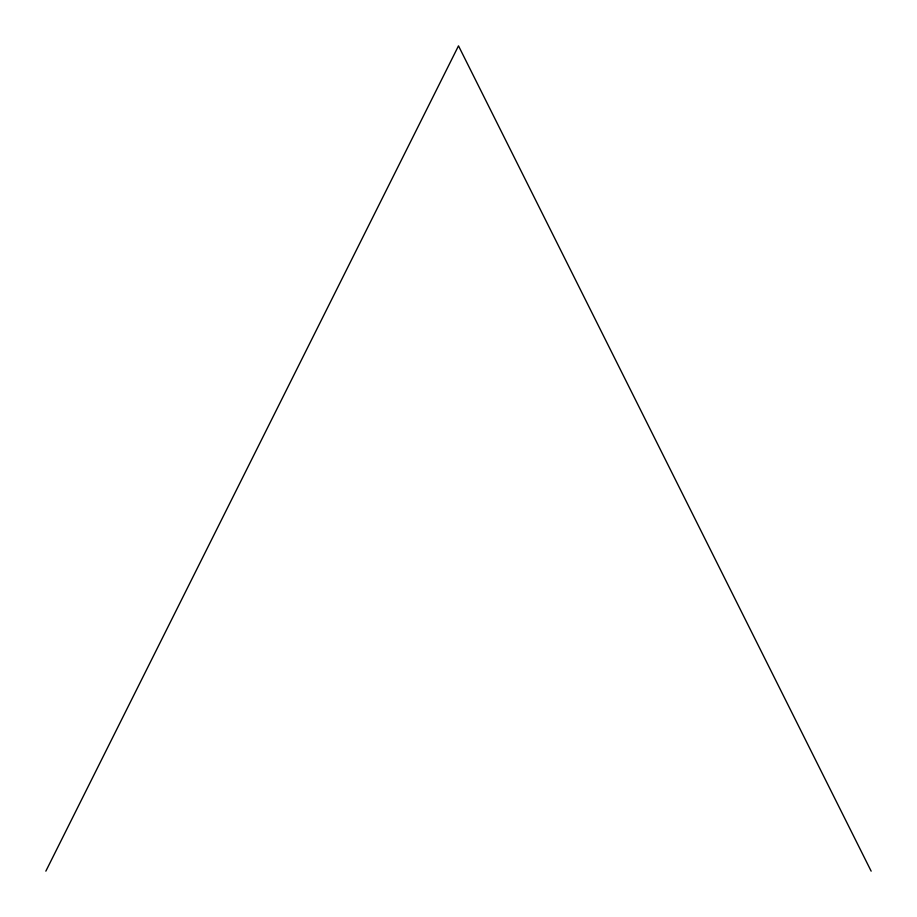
<?xml version="1.0" encoding="UTF-8"?>
<svg xmlns="http://www.w3.org/2000/svg" width="917" height="917" viewBox="0 0 917 917"><rect width="100%" height="100%" fill="white"/><g stroke="black" fill="none" stroke-linecap="round" stroke-linejoin="round"><path stroke-width="1.38" d="M45.85 871.15L458.5 45.85L871.15 871.15"/></g></svg>
